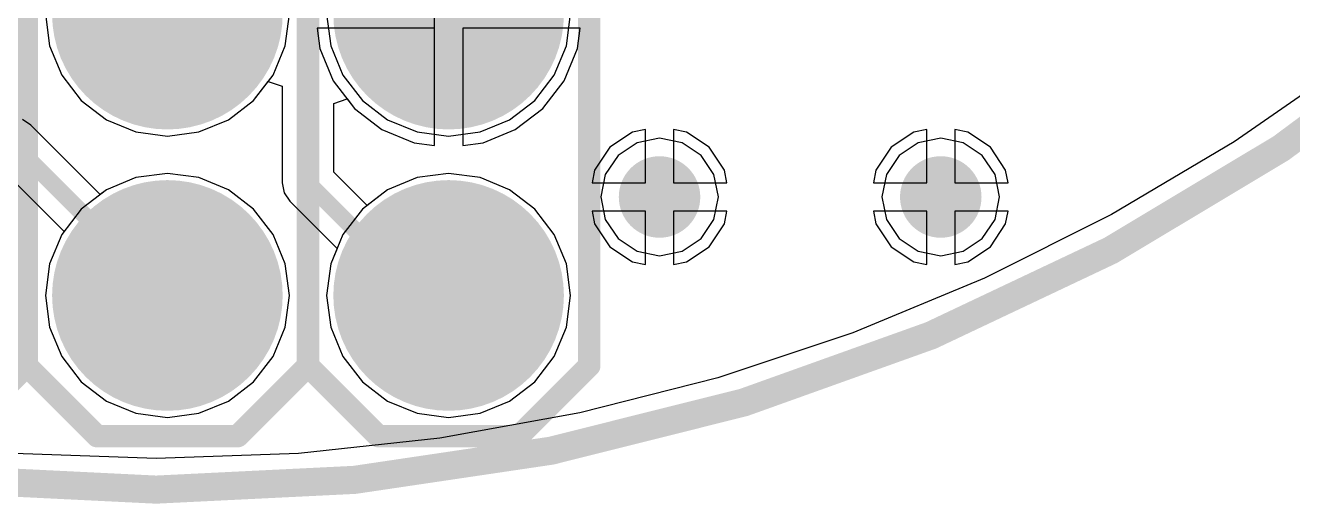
# Model space of a CAD drawing. Header units: millimetres. Extents: x 4 to 93, y 20 to 126.
# Drawn here: x 39.99 to 51.44, y 20.09 to 24.41 of the extents above; entities that cross this region are included whole.
import ezdxf

# ---------------------------------------------------------------- set-up
doc = ezdxf.new("R2010")
doc.units = ezdxf.units.MM
for name, color, linetype in [('BottomLayer', 5, 'Continuous'), ('BottomSolder', 6, 'Continuous'), ('KeepOutLayer', 6, 'Continuous'), ('Mechanical18', 56, 'Continuous'), ('MidLayer1', 16, 'Continuous'), ('MidLayer2', 76, 'Continuous'), ('MultiLayer', 9, 'Continuous'), ('PadHoleLayer', 156, 'Continuous'), ('TopLayer', 1, 'Continuous'), ('TopSolder', 216, 'Continuous'), ('ViaHoleLayer', 16, 'Continuous')]:
    doc.layers.add(name, color=color, linetype=linetype)

# ---------------------------------------------------------------- blocks, each defined once
blk = doc.blocks.new('2X3_NS_25')
at = {"layer": 'BottomLayer', "const_width": 0.9398}
for points in [[(-3.0099, 1.27, 1), (-2.0701, 1.27, 1)], [(-0.4699, 1.27, 1), (0.4699, 1.27, 1)], [(2.0701, 1.27, 1), (3.0099, 1.27, 1)], [(-3.0099, -1.27, 1), (-2.0701, -1.27, 1)], [(-0.4699, -1.27, 1), (0.4699, -1.27, 1)], [(2.0701, -1.27, 1), (3.0099, -1.27, 1)]]:
    blk.add_lwpolyline(points, format="xyb", close=True, dxfattribs=at)
at = {"layer": 'BottomSolder', "const_width": 1.0414}
for points in [[(-3.0607, 1.27, 1), (-2.0193, 1.27, 1)], [(-0.5207, 1.27, 1), (0.5207, 1.27, 1)], [(2.0193, 1.27, 1), (3.0607, 1.27, 1)], [(-3.0607, -1.27, 1), (-2.0193, -1.27, 1)], [(-0.5207, -1.27, 1), (0.5207, -1.27, 1)], [(2.0193, -1.27, 1), (3.0607, -1.27, 1)]]:
    blk.add_lwpolyline(points, format="xyb", close=True, dxfattribs=at)
at = {"layer": 'Mechanical18', "const_width": 0.2032}
for points in [[(-3.81, 1.905), (-3.175, 2.54)], [(-3.175, 2.54), (-1.905, 2.54)], [(-1.905, 2.54), (-1.27, 1.905)], [(-1.27, 1.905), (-0.635, 2.54)], [(-0.635, 2.54), (0.635, 2.54)], [(0.635, 2.54), (1.27, 1.905)], [(1.27, 1.905), (1.905, 2.54)], [(1.905, 2.54), (3.175, 2.54)], [(3.175, 2.54), (3.81, 1.905)], [(-3.81, -1.905), (-3.81, 1.905)], [(-1.27, -1.905), (-1.27, 1.905)], [(1.27, -1.905), (1.27, 1.905)], [(3.81, -1.905), (3.81, 1.905)], [(-4.3688, -1.778), (-4.3688, -0.508)], [(-3.81, -1.905), (-3.175, -2.54)], [(-1.905, -2.54), (-1.27, -1.905)], [(-1.27, -1.905), (-0.635, -2.54)], [(0.635, -2.54), (1.27, -1.905)], [(1.27, -1.905), (1.905, -2.54)], [(3.175, -2.54), (3.81, -1.905)], [(-3.175, -2.54), (-1.905, -2.54)], [(-0.635, -2.54), (0.635, -2.54)], [(1.905, -2.54), (3.175, -2.54)]]:
    blk.add_lwpolyline(points, dxfattribs=at)
at = {"layer": 'Mechanical18', "const_width": 0.1016}
for points in [[(-3.2258, 2.54, 1), (-3.1242, 2.54, 1)], [(-3.2258, 2.54, 1), (-3.1242, 2.54, 1)], [(-1.9558, 2.54, 1), (-1.8542, 2.54, 1)], [(-1.9558, 2.54, 1), (-1.8542, 2.54, 1)], [(-0.6858, 2.54, 1), (-0.5842, 2.54, 1)], [(-0.6858, 2.54, 1), (-0.5842, 2.54, 1)], [(0.5842, 2.54, 1), (0.6858, 2.54, 1)], [(0.5842, 2.54, 1), (0.6858, 2.54, 1)], [(1.8542, 2.54, 1), (1.9558, 2.54, 1)], [(1.8542, 2.54, 1), (1.9558, 2.54, 1)], [(3.1242, 2.54, 1), (3.2258, 2.54, 1)], [(3.1242, 2.54, 1), (3.2258, 2.54, 1)], [(-3.8608, 1.905, 1), (-3.7592, 1.905, 1)], [(-3.8608, 1.905, 1), (-3.7592, 1.905, 1)], [(-1.3208, 1.905, 1), (-1.2192, 1.905, 1)], [(-1.3208, 1.905, 1), (-1.2192, 1.905, 1)], [(-1.3208, 1.905, 1), (-1.2192, 1.905, 1)], [(1.2192, 1.905, 1), (1.3208, 1.905, 1)], [(1.2192, 1.905, 1), (1.3208, 1.905, 1)], [(1.2192, 1.905, 1), (1.3208, 1.905, 1)], [(3.7592, 1.905, 1), (3.8608, 1.905, 1)], [(3.7592, 1.905, 1), (3.8608, 1.905, 1)], [(-4.4196, -0.508, 1), (-4.318, -0.508, 1)], [(-4.4196, -1.778, 1), (-4.318, -1.778, 1)], [(-3.8608, -1.905, 1), (-3.7592, -1.905, 1)], [(-3.8608, -1.905, 1), (-3.7592, -1.905, 1)], [(-1.3208, -1.905, 1), (-1.2192, -1.905, 1)], [(-1.3208, -1.905, 1), (-1.2192, -1.905, 1)], [(-1.3208, -1.905, 1), (-1.2192, -1.905, 1)], [(1.2192, -1.905, 1), (1.3208, -1.905, 1)], [(1.2192, -1.905, 1), (1.3208, -1.905, 1)], [(1.2192, -1.905, 1), (1.3208, -1.905, 1)], [(3.7592, -1.905, 1), (3.8608, -1.905, 1)], [(3.7592, -1.905, 1), (3.8608, -1.905, 1)], [(-3.2258, -2.54, 1), (-3.1242, -2.54, 1)], [(-3.2258, -2.54, 1), (-3.1242, -2.54, 1)], [(-1.9558, -2.54, 1), (-1.8542, -2.54, 1)], [(-1.9558, -2.54, 1), (-1.8542, -2.54, 1)], [(-0.6858, -2.54, 1), (-0.5842, -2.54, 1)], [(-0.6858, -2.54, 1), (-0.5842, -2.54, 1)], [(0.5842, -2.54, 1), (0.6858, -2.54, 1)], [(0.5842, -2.54, 1), (0.6858, -2.54, 1)], [(1.8542, -2.54, 1), (1.9558, -2.54, 1)], [(1.8542, -2.54, 1), (1.9558, -2.54, 1)], [(3.1242, -2.54, 1), (3.2258, -2.54, 1)], [(3.1242, -2.54, 1), (3.2258, -2.54, 1)]]:
    blk.add_lwpolyline(points, format="xyb", close=True, dxfattribs=at)
at = {"layer": 'Mechanical18'}
for points in [[(-2.794, 1.016), (-2.286, 1.016), (-2.794, 1.524), (-2.286, 1.524)], [(-0.254, 1.016), (0.254, 1.016), (-0.254, 1.524), (0.254, 1.524)], [(2.286, 1.016), (2.794, 1.016), (2.286, 1.524), (2.794, 1.524)], [(-2.794, -1.524), (-2.286, -1.524), (-2.794, -1.016), (-2.286, -1.016)], [(-0.254, -1.524), (0.254, -1.524), (-0.254, -1.016), (0.254, -1.016)], [(2.286, -1.524), (2.794, -1.524), (2.286, -1.016), (2.794, -1.016)]]:
    blk.add_solid(points, dxfattribs=at)
at = {"layer": 'MidLayer1', "const_width": 0.9398}
for points in [[(-3.0099, 1.27, 1), (-2.0701, 1.27, 1)], [(-0.4699, 1.27, 1), (0.4699, 1.27, 1)], [(2.0701, 1.27, 1), (3.0099, 1.27, 1)], [(-3.0099, -1.27, 1), (-2.0701, -1.27, 1)], [(-0.4699, -1.27, 1), (0.4699, -1.27, 1)], [(2.0701, -1.27, 1), (3.0099, -1.27, 1)]]:
    blk.add_lwpolyline(points, format="xyb", close=True, dxfattribs=at)
at = {"layer": 'MidLayer2', "const_width": 0.9398}
for points in [[(-3.0099, 1.27, 1), (-2.0701, 1.27, 1)], [(-0.4699, 1.27, 1), (0.4699, 1.27, 1)], [(2.0701, 1.27, 1), (3.0099, 1.27, 1)], [(-3.0099, -1.27, 1), (-2.0701, -1.27, 1)], [(-0.4699, -1.27, 1), (0.4699, -1.27, 1)], [(2.0701, -1.27, 1), (3.0099, -1.27, 1)]]:
    blk.add_lwpolyline(points, format="xyb", close=True, dxfattribs=at)
at = {"layer": 'MultiLayer', "const_width": 0.9398}
for points in [[(-3.0099, 1.27, 1), (-2.0701, 1.27, 1)], [(-0.4699, 1.27, 1), (0.4699, 1.27, 1)], [(2.0701, 1.27, 1), (3.0099, 1.27, 1)], [(-3.0099, -1.27, 1), (-2.0701, -1.27, 1)], [(-0.4699, -1.27, 1), (0.4699, -1.27, 1)], [(2.0701, -1.27, 1), (3.0099, -1.27, 1)]]:
    blk.add_lwpolyline(points, format="xyb", close=True, dxfattribs=at)
at = {"layer": 'PadHoleLayer', "const_width": 0.508}
for points in [[(-2.794, 1.27, 1), (-2.286, 1.27, 1)], [(-0.254, 1.27, 1), (0.254, 1.27, 1)], [(2.286, 1.27, 1), (2.794, 1.27, 1)], [(-2.794, -1.27, 1), (-2.286, -1.27, 1)], [(-0.254, -1.27, 1), (0.254, -1.27, 1)], [(2.286, -1.27, 1), (2.794, -1.27, 1)]]:
    blk.add_lwpolyline(points, format="xyb", close=True, dxfattribs=at)
at = {"layer": 'TopLayer', "const_width": 0.9398}
for points in [[(-3.0099, 1.27, 1), (-2.0701, 1.27, 1)], [(-0.4699, 1.27, 1), (0.4699, 1.27, 1)], [(2.0701, 1.27, 1), (3.0099, 1.27, 1)], [(-3.0099, -1.27, 1), (-2.0701, -1.27, 1)], [(-0.4699, -1.27, 1), (0.4699, -1.27, 1)], [(2.0701, -1.27, 1), (3.0099, -1.27, 1)]]:
    blk.add_lwpolyline(points, format="xyb", close=True, dxfattribs=at)
at = {"layer": 'TopSolder', "const_width": 1.0414}
for points in [[(-3.0607, 1.27, 1), (-2.0193, 1.27, 1)], [(-0.5207, 1.27, 1), (0.5207, 1.27, 1)], [(2.0193, 1.27, 1), (3.0607, 1.27, 1)], [(-3.0607, -1.27, 1), (-2.0193, -1.27, 1)], [(-0.5207, -1.27, 1), (0.5207, -1.27, 1)], [(2.0193, -1.27, 1), (3.0607, -1.27, 1)]]:
    blk.add_lwpolyline(points, format="xyb", close=True, dxfattribs=at)

msp = doc.modelspace()

# ---------------------------------------------------------------- linework, layer by layer
at = {"layer": 'BottomLayer'}
for p, q in [((40.173, 24.511), (40.211, 24.226)), ((43.688, 23.324), (43.688, 24.511)), ((45.002, 24.384), (43.942, 24.384)), ((43.942, 24.384), (43.942, 23.324)), ((44.978, 24.199), (45.002, 24.384)), ((40.211, 24.226), (40.321, 23.96)), ((44.858, 23.909), (44.978, 24.199)), ((51.965, 24.091), (50.909, 23.358)), ((40.321, 23.96), (40.496, 23.732)), ((42.054, 23.732), (42.185, 23.903)), ((42.185, 23.903), (42.312, 23.86)), ((42.312, 23.86), (42.312, 22.987)), ((44.666, 23.66), (44.858, 23.909)), ((40.496, 23.732), (40.724, 23.557)), ((41.826, 23.557), (42.054, 23.732)), ((42.778, 23.704), (42.898, 23.745)), ((42.778, 23.084), (42.778, 23.704)), ((42.898, 23.745), (42.964, 23.66)), ((42.964, 23.66), (43.213, 23.468)), ((44.417, 23.468), (44.666, 23.66)), ((40.043, 23.507), (39.967, 23.558)), ((40.668, 22.882), (40.043, 23.507)), ((40.724, 23.557), (40.99, 23.447)), ((41.56, 23.447), (41.826, 23.557)), ((43.213, 23.468), (43.503, 23.348)), ((44.127, 23.348), (44.417, 23.468)), ((45.593, 23.469), (45.477, 23.446)), ((45.593, 22.987), (45.593, 23.469)), ((45.963, 23.446), (45.847, 23.469)), ((45.847, 23.469), (45.847, 22.987)), ((48.133, 23.469), (48.017, 23.446)), ((48.133, 22.987), (48.133, 23.469)), ((48.503, 23.446), (48.387, 23.469)), ((48.387, 23.469), (48.387, 22.987)), ((40.99, 23.447), (41.275, 23.409)), ((41.275, 23.409), (41.56, 23.447)), ((45.477, 23.446), (45.271, 23.309)), ((46.169, 23.309), (45.963, 23.446)), ((48.017, 23.446), (47.811, 23.309)), ((48.709, 23.309), (48.503, 23.446)), ((50.909, 23.358), (49.803, 22.702)), ((43.503, 23.348), (43.688, 23.324)), ((43.942, 23.324), (44.127, 23.348)), ((45.271, 23.309), (45.134, 23.103)), ((46.306, 23.103), (46.169, 23.309)), ((47.811, 23.309), (47.674, 23.103)), ((48.846, 23.103), (48.709, 23.309)), ((39.781, 23.11), (40.342, 22.549)), ((40.99, 23.035), (40.724, 22.925)), ((41.275, 23.073), (40.99, 23.035)), ((41.56, 23.035), (41.275, 23.073)), ((41.826, 22.925), (41.56, 23.035)), ((43.079, 22.783), (42.778, 23.084)), ((43.53, 23.035), (43.264, 22.925)), ((43.815, 23.073), (43.53, 23.035)), ((44.1, 23.035), (43.815, 23.073)), ((44.366, 22.925), (44.1, 23.035)), ((45.134, 23.103), (45.111, 22.987)), ((46.329, 22.987), (46.306, 23.103)), ((47.674, 23.103), (47.651, 22.987)), ((48.869, 22.987), (48.846, 23.103)), ((40.724, 22.925), (40.668, 22.882)), ((42.054, 22.75), (41.826, 22.925)), ((42.312, 22.987), (42.33, 22.898)), ((42.33, 22.898), (42.38, 22.822)), ((43.264, 22.925), (43.079, 22.783)), ((44.594, 22.75), (44.366, 22.925)), ((45.111, 22.987), (45.593, 22.987)), ((45.847, 22.987), (46.329, 22.987)), ((47.651, 22.987), (48.133, 22.987)), ((48.387, 22.987), (48.869, 22.987)), ((42.38, 22.822), (42.808, 22.394)), ((42.229, 22.522), (42.054, 22.75)), ((44.769, 22.522), (44.594, 22.75)), ((45.593, 22.733), (45.111, 22.733)), ((45.111, 22.733), (45.134, 22.617)), ((45.593, 22.251), (45.593, 22.733)), ((46.329, 22.733), (45.847, 22.733)), ((45.847, 22.733), (45.847, 22.251)), ((46.306, 22.617), (46.329, 22.733)), ((48.133, 22.733), (47.651, 22.733)), ((47.651, 22.733), (47.674, 22.617)), ((48.133, 22.251), (48.133, 22.733)), ((48.869, 22.733), (48.387, 22.733)), ((48.387, 22.733), (48.387, 22.251)), ((49.803, 22.702), (48.654, 22.126)), ((48.846, 22.617), (48.869, 22.733)), ((40.342, 22.549), (40.321, 22.522)), ((45.134, 22.617), (45.271, 22.411)), ((46.169, 22.411), (46.306, 22.617)), ((47.674, 22.617), (47.811, 22.411)), ((48.709, 22.411), (48.846, 22.617)), ((40.321, 22.522), (40.211, 22.256)), ((42.339, 22.256), (42.229, 22.522)), ((44.879, 22.256), (44.769, 22.522)), ((42.808, 22.394), (42.751, 22.256)), ((45.271, 22.411), (45.477, 22.274)), ((45.963, 22.274), (46.169, 22.411)), ((47.811, 22.411), (48.017, 22.274)), ((48.503, 22.274), (48.709, 22.411)), ((40.211, 22.256), (40.173, 21.971)), ((42.377, 21.971), (42.339, 22.256)), ((42.751, 22.256), (42.713, 21.971)), ((44.917, 21.971), (44.879, 22.256)), ((45.477, 22.274), (45.593, 22.251)), ((45.847, 22.251), (45.963, 22.274)), ((48.017, 22.274), (48.133, 22.251)), ((48.387, 22.251), (48.503, 22.274)), ((48.654, 22.126), (47.466, 21.634)), ((40.173, 21.971), (40.211, 21.686)), ((42.339, 21.686), (42.377, 21.971)), ((42.713, 21.971), (42.751, 21.686)), ((44.879, 21.686), (44.917, 21.971)), ((40.211, 21.686), (40.321, 21.42)), ((42.229, 21.42), (42.339, 21.686)), ((42.751, 21.686), (42.861, 21.42)), ((44.769, 21.42), (44.879, 21.686)), ((47.466, 21.634), (46.247, 21.228)), ((40.321, 21.42), (40.496, 21.192)), ((42.054, 21.192), (42.229, 21.42)), ((42.861, 21.42), (43.036, 21.192)), ((44.594, 21.192), (44.769, 21.42)), ((40.496, 21.192), (40.724, 21.017)), ((41.826, 21.017), (42.054, 21.192)), ((43.036, 21.192), (43.264, 21.017)), ((44.366, 21.017), (44.594, 21.192)), ((46.247, 21.228), (45.001, 20.911)), ((40.724, 21.017), (40.99, 20.907)), ((41.56, 20.907), (41.826, 21.017)), ((43.264, 21.017), (43.53, 20.907)), ((44.1, 20.907), (44.366, 21.017)), ((40.99, 20.907), (41.275, 20.869)), ((41.275, 20.869), (41.56, 20.907)), ((43.53, 20.907), (43.815, 20.869)), ((45.001, 20.911), (43.736, 20.682)), ((43.815, 20.869), (44.1, 20.907)), ((43.736, 20.682), (42.458, 20.545)), ((41.173, 20.499), (39.889, 20.545)), ((42.458, 20.545), (41.173, 20.499))]:
    msp.add_line(p, q, dxfattribs=at)
at = {"layer": 'BottomLayer', "const_width": 0.152}
for points in [[(42.545, 22.987), (42.545, 26.797)], [(39.878, 23.343), (41.25, 21.971)], [(42.545, 22.987), (43.561, 21.971)], [(41.25, 21.971), (41.275, 21.971)], [(43.561, 21.971), (43.815, 21.971)]]:
    msp.add_lwpolyline(points, dxfattribs=at)
at = {"layer": 'BottomLayer'}
for points, const_width in [([(45.536, 22.86, 1), (45.904, 22.86, 1)], 0.368), ([(48.076, 22.86, 1), (48.444, 22.86, 1)], 0.368), ([(42.507, 22.987, 1), (42.583, 22.987, 1)], 0.0762), ([(42.507, 22.987, 1), (42.583, 22.987, 1)], 0.0762), ([(41.212, 21.971, 1), (41.288, 21.971, 1)], 0.0762), ([(41.212, 21.971, 1), (41.288, 21.971, 1)], 0.0762), ([(41.237, 21.971, 1), (41.313, 21.971, 1)], 0.0762), ([(43.523, 21.971, 1), (43.599, 21.971, 1)], 0.0762), ([(43.523, 21.971, 1), (43.599, 21.971, 1)], 0.0762), ([(43.777, 21.971, 1), (43.853, 21.971, 1)], 0.0762)]:
    msp.add_lwpolyline(points, format="xyb", close=True, dxfattribs=dict(at, const_width=const_width))
at = {"layer": 'KeepOutLayer', "const_width": 0.254}
msp.add_lwpolyline([(59.461, 38.506, 1), (22.885, 38.506, 1)], format="xyb", close=True, dxfattribs=at)
at = {"layer": 'MidLayer1'}
for p, q in [((40.173, 24.511), (40.211, 24.226)), ((42.339, 24.226), (42.377, 24.511)), ((43.688, 24.384), (42.628, 24.384)), ((42.628, 24.384), (42.652, 24.199)), ((43.688, 23.324), (43.688, 24.384)), ((45.002, 24.384), (43.942, 24.384)), ((43.942, 24.384), (43.942, 23.324)), ((44.978, 24.199), (45.002, 24.384)), ((40.211, 24.226), (40.321, 23.96)), ((42.229, 23.96), (42.339, 24.226)), ((42.652, 24.199), (42.772, 23.909)), ((44.858, 23.909), (44.978, 24.199)), ((51.965, 24.091), (50.909, 23.358)), ((40.321, 23.96), (40.496, 23.732)), ((42.054, 23.732), (42.229, 23.96)), ((42.772, 23.909), (42.964, 23.66)), ((44.666, 23.66), (44.858, 23.909)), ((40.496, 23.732), (40.724, 23.557)), ((41.826, 23.557), (42.054, 23.732)), ((42.964, 23.66), (43.213, 23.468)), ((44.417, 23.468), (44.666, 23.66)), ((40.724, 23.557), (40.99, 23.447)), ((41.56, 23.447), (41.826, 23.557)), ((43.213, 23.468), (43.503, 23.348)), ((44.127, 23.348), (44.417, 23.468)), ((45.593, 23.469), (45.477, 23.446)), ((45.593, 22.987), (45.593, 23.469)), ((45.963, 23.446), (45.847, 23.469)), ((45.847, 23.469), (45.847, 22.987)), ((48.133, 23.469), (48.017, 23.446)), ((48.133, 22.987), (48.133, 23.469)), ((48.503, 23.446), (48.387, 23.469)), ((48.387, 23.469), (48.387, 22.987)), ((40.99, 23.447), (41.275, 23.409)), ((41.275, 23.409), (41.56, 23.447)), ((45.477, 23.446), (45.271, 23.309)), ((46.169, 23.309), (45.963, 23.446)), ((48.017, 23.446), (47.811, 23.309)), ((48.709, 23.309), (48.503, 23.446)), ((50.909, 23.358), (49.803, 22.702)), ((43.503, 23.348), (43.688, 23.324)), ((43.942, 23.324), (44.127, 23.348)), ((45.271, 23.309), (45.134, 23.103)), ((46.306, 23.103), (46.169, 23.309)), ((47.811, 23.309), (47.674, 23.103)), ((48.846, 23.103), (48.709, 23.309)), ((40.99, 23.035), (40.724, 22.925)), ((41.275, 23.073), (40.99, 23.035)), ((41.56, 23.035), (41.275, 23.073)), ((41.826, 22.925), (41.56, 23.035)), ((43.53, 23.035), (43.264, 22.925)), ((43.815, 23.073), (43.53, 23.035)), ((44.1, 23.035), (43.815, 23.073)), ((44.366, 22.925), (44.1, 23.035)), ((45.134, 23.103), (45.111, 22.987)), ((46.329, 22.987), (46.306, 23.103)), ((47.674, 23.103), (47.651, 22.987)), ((48.869, 22.987), (48.846, 23.103)), ((40.724, 22.925), (40.496, 22.75)), ((42.054, 22.75), (41.826, 22.925)), ((43.264, 22.925), (43.036, 22.75)), ((44.594, 22.75), (44.366, 22.925)), ((45.111, 22.987), (45.593, 22.987)), ((45.847, 22.987), (46.329, 22.987)), ((47.651, 22.987), (48.133, 22.987)), ((48.387, 22.987), (48.869, 22.987)), ((40.496, 22.75), (40.321, 22.522)), ((42.229, 22.522), (42.054, 22.75)), ((43.036, 22.75), (42.861, 22.522)), ((44.769, 22.522), (44.594, 22.75)), ((45.593, 22.733), (45.111, 22.733)), ((45.111, 22.733), (45.134, 22.617)), ((45.593, 22.251), (45.593, 22.733)), ((46.329, 22.733), (45.847, 22.733)), ((45.847, 22.733), (45.847, 22.251)), ((46.306, 22.617), (46.329, 22.733)), ((48.133, 22.733), (47.651, 22.733)), ((47.651, 22.733), (47.674, 22.617)), ((48.133, 22.251), (48.133, 22.733)), ((48.869, 22.733), (48.387, 22.733)), ((48.387, 22.733), (48.387, 22.251)), ((49.803, 22.702), (48.654, 22.126)), ((48.846, 22.617), (48.869, 22.733)), ((45.134, 22.617), (45.271, 22.411)), ((46.169, 22.411), (46.306, 22.617)), ((47.674, 22.617), (47.811, 22.411)), ((48.709, 22.411), (48.846, 22.617)), ((40.321, 22.522), (40.211, 22.256)), ((42.339, 22.256), (42.229, 22.522)), ((42.861, 22.522), (42.751, 22.256)), ((44.879, 22.256), (44.769, 22.522)), ((45.271, 22.411), (45.477, 22.274)), ((45.963, 22.274), (46.169, 22.411)), ((47.811, 22.411), (48.017, 22.274)), ((48.503, 22.274), (48.709, 22.411)), ((40.211, 22.256), (40.173, 21.971)), ((42.377, 21.971), (42.339, 22.256)), ((42.751, 22.256), (42.713, 21.971)), ((44.917, 21.971), (44.879, 22.256)), ((45.477, 22.274), (45.593, 22.251)), ((45.847, 22.251), (45.963, 22.274)), ((48.017, 22.274), (48.133, 22.251)), ((48.387, 22.251), (48.503, 22.274)), ((48.654, 22.126), (47.466, 21.634)), ((40.173, 21.971), (40.211, 21.686)), ((42.339, 21.686), (42.377, 21.971)), ((42.713, 21.971), (42.751, 21.686)), ((44.879, 21.686), (44.917, 21.971)), ((40.211, 21.686), (40.321, 21.42)), ((42.229, 21.42), (42.339, 21.686)), ((42.751, 21.686), (42.861, 21.42)), ((44.769, 21.42), (44.879, 21.686)), ((47.466, 21.634), (46.247, 21.228)), ((40.321, 21.42), (40.496, 21.192)), ((42.054, 21.192), (42.229, 21.42)), ((42.861, 21.42), (43.036, 21.192)), ((44.594, 21.192), (44.769, 21.42)), ((40.496, 21.192), (40.724, 21.017)), ((41.826, 21.017), (42.054, 21.192)), ((43.036, 21.192), (43.264, 21.017)), ((44.366, 21.017), (44.594, 21.192)), ((46.247, 21.228), (45.001, 20.911)), ((40.724, 21.017), (40.99, 20.907)), ((41.56, 20.907), (41.826, 21.017)), ((43.264, 21.017), (43.53, 20.907)), ((44.1, 20.907), (44.366, 21.017)), ((40.99, 20.907), (41.275, 20.869)), ((41.275, 20.869), (41.56, 20.907)), ((43.53, 20.907), (43.815, 20.869)), ((45.001, 20.911), (43.736, 20.682)), ((43.815, 20.869), (44.1, 20.907)), ((43.736, 20.682), (42.458, 20.545)), ((41.173, 20.499), (39.889, 20.545)), ((42.458, 20.545), (41.173, 20.499))]:
    msp.add_line(p, q, dxfattribs=at)
at = {"layer": 'MidLayer1', "const_width": 0.368}
for points in [[(45.536, 22.86, 1), (45.904, 22.86, 1)], [(48.076, 22.86, 1), (48.444, 22.86, 1)]]:
    msp.add_lwpolyline(points, format="xyb", close=True, dxfattribs=at)
at = {"layer": 'MidLayer2'}
for p, q in [((40.173, 24.511), (40.211, 24.226)), ((42.339, 24.226), (42.377, 24.511)), ((42.713, 24.511), (42.751, 24.226)), ((44.879, 24.226), (44.917, 24.511)), ((40.211, 24.226), (40.321, 23.96)), ((42.229, 23.96), (42.339, 24.226)), ((42.751, 24.226), (42.861, 23.96)), ((44.769, 23.96), (44.879, 24.226)), ((51.965, 24.091), (50.909, 23.358)), ((40.321, 23.96), (40.496, 23.732)), ((42.054, 23.732), (42.229, 23.96)), ((42.861, 23.96), (43.036, 23.732)), ((44.594, 23.732), (44.769, 23.96)), ((40.496, 23.732), (40.724, 23.557)), ((41.826, 23.557), (42.054, 23.732)), ((43.036, 23.732), (43.264, 23.557)), ((44.366, 23.557), (44.594, 23.732)), ((40.724, 23.557), (40.99, 23.447)), ((41.56, 23.447), (41.826, 23.557)), ((43.264, 23.557), (43.53, 23.447)), ((44.1, 23.447), (44.366, 23.557)), ((40.99, 23.447), (41.275, 23.409)), ((41.275, 23.409), (41.56, 23.447)), ((43.53, 23.447), (43.815, 23.409)), ((43.815, 23.409), (44.1, 23.447)), ((45.517, 23.35), (45.345, 23.235)), ((45.72, 23.391), (45.517, 23.35)), ((45.923, 23.35), (45.72, 23.391)), ((46.095, 23.235), (45.923, 23.35)), ((48.057, 23.35), (47.885, 23.235)), ((48.26, 23.391), (48.057, 23.35)), ((48.463, 23.35), (48.26, 23.391)), ((48.635, 23.235), (48.463, 23.35)), ((50.909, 23.358), (49.803, 22.702)), ((45.345, 23.235), (45.23, 23.063)), ((46.21, 23.063), (46.095, 23.235)), ((47.885, 23.235), (47.77, 23.063)), ((48.75, 23.063), (48.635, 23.235)), ((40.99, 23.035), (40.724, 22.925)), ((41.275, 23.073), (40.99, 23.035)), ((41.56, 23.035), (41.275, 23.073)), ((41.826, 22.925), (41.56, 23.035)), ((43.53, 23.035), (43.264, 22.925)), ((43.815, 23.073), (43.53, 23.035)), ((44.1, 23.035), (43.815, 23.073)), ((44.366, 22.925), (44.1, 23.035)), ((45.23, 23.063), (45.189, 22.86)), ((46.251, 22.86), (46.21, 23.063)), ((47.77, 23.063), (47.729, 22.86)), ((48.791, 22.86), (48.75, 23.063)), ((40.724, 22.925), (40.496, 22.75)), ((42.054, 22.75), (41.826, 22.925)), ((43.264, 22.925), (43.036, 22.75)), ((44.594, 22.75), (44.366, 22.925)), ((45.189, 22.86), (45.23, 22.657)), ((46.21, 22.657), (46.251, 22.86)), ((47.729, 22.86), (47.77, 22.657)), ((48.75, 22.657), (48.791, 22.86)), ((40.496, 22.75), (40.321, 22.522)), ((42.229, 22.522), (42.054, 22.75)), ((43.036, 22.75), (42.861, 22.522)), ((44.769, 22.522), (44.594, 22.75)), ((49.803, 22.702), (48.654, 22.126)), ((45.23, 22.657), (45.345, 22.485)), ((46.095, 22.485), (46.21, 22.657)), ((47.77, 22.657), (47.885, 22.485)), ((48.635, 22.485), (48.75, 22.657)), ((40.321, 22.522), (40.211, 22.256)), ((42.339, 22.256), (42.229, 22.522)), ((42.861, 22.522), (42.751, 22.256)), ((44.879, 22.256), (44.769, 22.522)), ((45.345, 22.485), (45.517, 22.37)), ((45.923, 22.37), (46.095, 22.485)), ((47.885, 22.485), (48.057, 22.37)), ((48.463, 22.37), (48.635, 22.485)), ((45.517, 22.37), (45.72, 22.329)), ((45.72, 22.329), (45.923, 22.37)), ((48.057, 22.37), (48.26, 22.329)), ((48.26, 22.329), (48.463, 22.37)), ((40.211, 22.256), (40.173, 21.971)), ((42.377, 21.971), (42.339, 22.256)), ((42.751, 22.256), (42.713, 21.971)), ((44.917, 21.971), (44.879, 22.256)), ((48.654, 22.126), (47.466, 21.634)), ((40.173, 21.971), (40.211, 21.686)), ((42.339, 21.686), (42.377, 21.971)), ((42.713, 21.971), (42.751, 21.686)), ((44.879, 21.686), (44.917, 21.971)), ((40.211, 21.686), (40.321, 21.42)), ((42.229, 21.42), (42.339, 21.686)), ((42.751, 21.686), (42.861, 21.42)), ((44.769, 21.42), (44.879, 21.686)), ((47.466, 21.634), (46.247, 21.228)), ((40.321, 21.42), (40.496, 21.192)), ((42.054, 21.192), (42.229, 21.42)), ((42.861, 21.42), (43.036, 21.192)), ((44.594, 21.192), (44.769, 21.42)), ((40.496, 21.192), (40.724, 21.017)), ((41.826, 21.017), (42.054, 21.192)), ((43.036, 21.192), (43.264, 21.017)), ((44.366, 21.017), (44.594, 21.192)), ((46.247, 21.228), (45.001, 20.911)), ((40.724, 21.017), (40.99, 20.907)), ((41.56, 20.907), (41.826, 21.017)), ((43.264, 21.017), (43.53, 20.907)), ((44.1, 20.907), (44.366, 21.017)), ((40.99, 20.907), (41.275, 20.869)), ((41.275, 20.869), (41.56, 20.907)), ((43.53, 20.907), (43.815, 20.869)), ((45.001, 20.911), (43.736, 20.682)), ((43.815, 20.869), (44.1, 20.907)), ((43.736, 20.682), (42.458, 20.545)), ((41.173, 20.499), (39.889, 20.545)), ((42.458, 20.545), (41.173, 20.499))]:
    msp.add_line(p, q, dxfattribs=at)
at = {"layer": 'MidLayer2', "const_width": 0.368}
for points in [[(45.536, 22.86, 1), (45.904, 22.86, 1)], [(48.076, 22.86, 1), (48.444, 22.86, 1)]]:
    msp.add_lwpolyline(points, format="xyb", close=True, dxfattribs=at)
at = {"layer": 'MultiLayer', "const_width": 0.368}
for points in [[(45.536, 22.86, 1), (45.904, 22.86, 1)], [(48.076, 22.86, 1), (48.444, 22.86, 1)]]:
    msp.add_lwpolyline(points, format="xyb", close=True, dxfattribs=at)
at = {"layer": 'ViaHoleLayer', "const_width": 0.15}
for points in [[(45.645, 22.86, 1), (45.795, 22.86, 1)], [(48.185, 22.86, 1), (48.335, 22.86, 1)]]:
    msp.add_lwpolyline(points, format="xyb", close=True, dxfattribs=at)

# ---------------------------------------------------------------- block references
at = {"rotation": 360}
msp.add_blockref('2X3_NS_25', (41.275, 23.241), dxfattribs=at)

doc.saveas('drawing.dxf')
